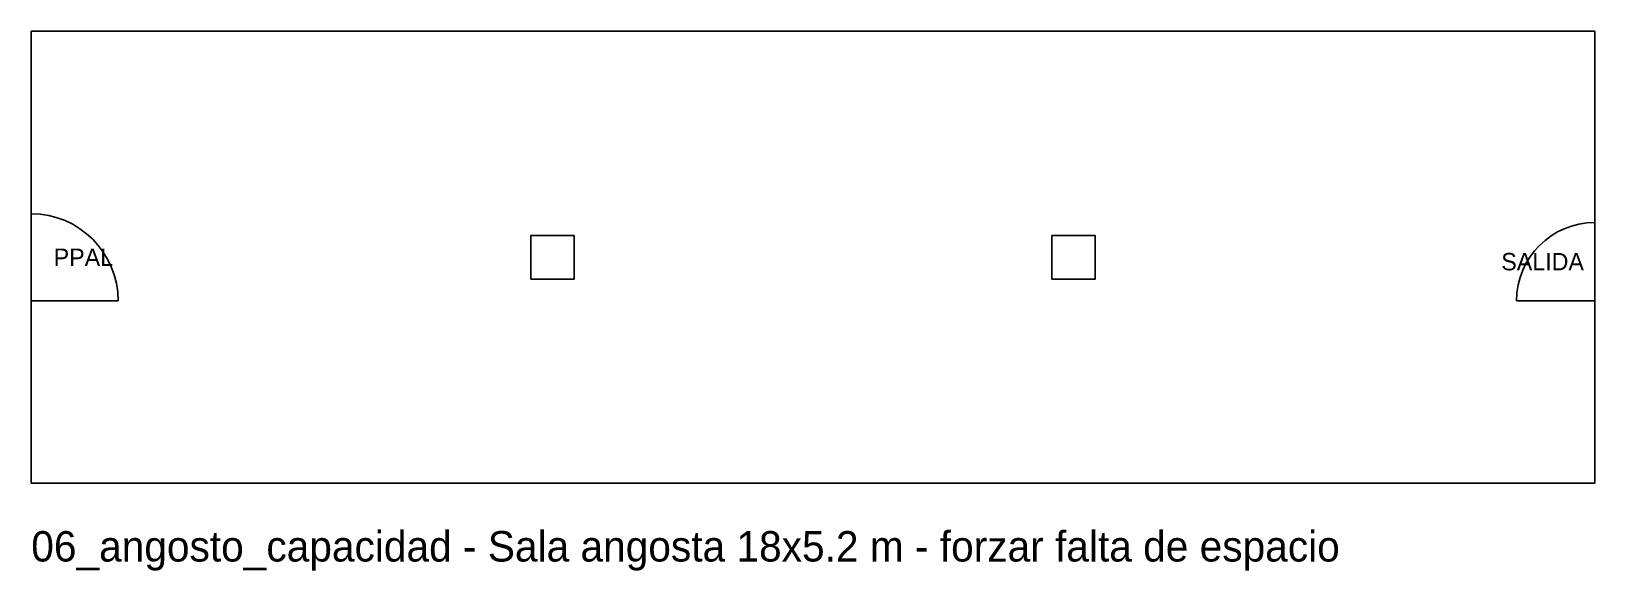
# Model space of a CAD drawing. Header units: millimetres. Extents: x 0 to 18000, y -1006 to 5200.
import ezdxf
from ezdxf.enums import TextEntityAlignment as Align

# ---------------------------------------------------------------- set-up
doc = ezdxf.new("R2010")
doc.units = ezdxf.units.MM
for name, color, linetype in [('A-COLUMNA', 1, 'Continuous'), ('A-MURO-EXT', 7, 'Continuous'), ('A-PUERTA-PPAL', 3, 'Continuous'), ('A-PUERTA-SALIDA', 2, 'Continuous'), ('A-TEXTO', 8, 'Continuous')]:
    doc.layers.add(name, color=color, linetype=linetype)

msp = doc.modelspace()

# ---------------------------------------------------------------- linework, layer by layer
at = {"layer": 'A-COLUMNA'}
for points in [[(5750, 2350), (6250, 2350), (6250, 2850), (5750, 2850)], [(11750, 2350), (12250, 2350), (12250, 2850), (11750, 2850)]]:
    msp.add_lwpolyline(points, close=True, dxfattribs=at)
at = {"layer": 'A-MURO-EXT'}
msp.add_lwpolyline([(0, 0), (18000, 0), (18000, 5200), (0, 5200)], close=True, dxfattribs=at)
at = {"layer": 'A-PUERTA-PPAL'}
for q in [(0, 3100), (1000, 2100)]:
    msp.add_line((0, 2100), q, dxfattribs=at)
msp.add_arc((0, 2100), 1000, 0, 90, dxfattribs=at)
at = {"layer": 'A-PUERTA-SALIDA'}
for q in [(18000, 3000), (17100, 2100)]:
    msp.add_line((18000, 2100), q, dxfattribs=at)
msp.add_arc((18000, 2100), 900, 90, 180, dxfattribs=at)

# ---------------------------------------------------------------- texts
at = {"layer": 'A-TEXTO'}
for s, p in [('PPAL', (600, 2600)), ('SALIDA', (17400, 2550))]:
    msp.add_text(s, height=200, dxfattribs=at).set_placement(p, align=Align.MIDDLE_CENTER)
msp.add_text('06_angosto_capacidad - Sala angosta 18x5.2 m - forzar falta de espacio', height=350, dxfattribs=at).set_placement((0, -900))

doc.saveas('drawing.dxf')
